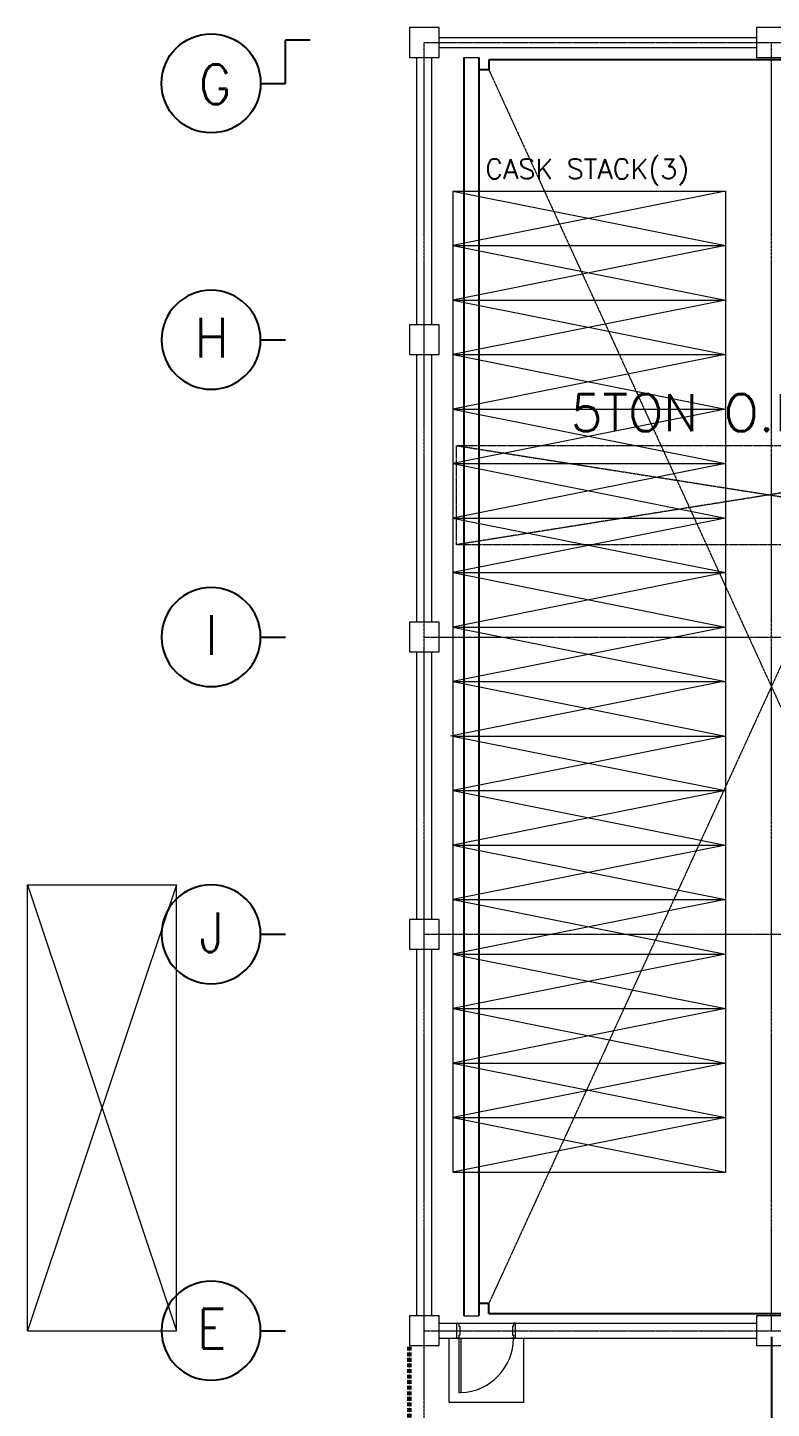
# Model space of a CAD drawing. Extents: x -59767 to 1106559, y -1290 to 1129522.
# Drawn here: x 20558 to 35558, y 238877 to 266745 of the extents above; entities that cross this region are included whole.
import ezdxf
from ezdxf.enums import TextEntityAlignment as Align

# ---------------------------------------------------------------- set-up
doc = ezdxf.new("R2010")
doc.units = 0
for name, pattern in [('CENTER', [2, 1.25, -0.25, 0.25, -0.25]), ('HIDDEN', [0.375, 0.25, -0.125]), ('PHANTOMX2', [5, 2.5, -0.5, 0.5, -0.5, 0.5, -0.5])]:
    doc.linetypes.add(name, pattern=pattern)
doc.layers.get('0').update_dxf_attribs({"linetype": 'CONTINUOUS', "lineweight": 9})
doc.layers.get('Defpoints').update_dxf_attribs({"linetype": 'CONTINUOUS', "lineweight": 9})
for name, color, linetype in [('7', 7, 'CONTINUOUS'), ('CY', 4, 'CONTINUOUS'), ('DIM', 7, 'CONTINUOUS'), ('조형물', 11, 'CONTINUOUS')]:
    doc.layers.add(name, color=color, linetype=linetype)
for name, color, linetype, lineweight in [('CENTER', 1, 'CENTER', 9), ('COLUMN', 2, 'CONTINUOUS', 9), ('DOOR', 4, 'CONTINUOUS', 9), ('TEXT', 3, 'CONTINUOUS', 9), ('WALL', 7, 'CONTINUOUS', 9), ('WALL_200', 3, 'CONTINUOUS', 9), ('WALL_300', 7, 'CONTINUOUS', 9), ('가는선', 1, 'CONTINUOUS', 9), ('중간선', 5, 'CONTINUOUS', 9), ('중심선', 1, 'CENTER', 9), ('치수선', 6, 'CONTINUOUS', 9)]:
    doc.layers.add(name, color=color, linetype=linetype, lineweight=lineweight)
doc.styles.add('ROMANS', font='romans.shx', dxfattribs={"bigfont": 'whgtxt.shx'})
doc.styles.get("Standard").update_dxf_attribs({"font": 'romans.shx', "bigfont": 'whtgtxt.shx'})
doc.dimstyles.new('ISO-25', dxfattribs={"dimscale": 200, "dimtxt": 3, "dimasz": 2.5, "dimexe": 1.25, "dimexo": 0.625, "dimtad": 1, "dimdec": 0, "dimdsep": 46, "dimtxsty": 'Standard', "dimcen": 2.5, "dimadec": 0, "dimazin": 0, "dimtp": 0.1, "dimtm": 0.1, "dimtfac": 0.6, "dimtdec": 0, "dimtmove": 0, "dimatfit": 3, "dimfxl": 1, "dimtvp": 1, "dimtolj": 1, "dimarcsym": 0})

# ---------------------------------------------------------------- blocks, each defined once
blk = doc.blocks.new('column600')
at = {"layer": 'COLUMN', "linetype": 'Continuous'}
blk.add_lwpolyline([(-300, -300), (300, -300), (300, 300), (-300, 300)], close=True, dxfattribs=at)
blk = doc.blocks.new('*D8')
at = {"layer": 'Defpoints', "color": 0, "transparency": 16777216}
for p in [(35558, 240445), (28558, 234445), (35558, 228017)]:
    blk.add_point(p, dxfattribs=at)
at = {"layer": '치수선', "color": 0, "lineweight": -2, "transparency": 16777216}
for p, q in [((35558, 240320), (35558, 227767)), ((28558, 234320), (28558, 227767)), ((29058, 228017), (35058, 228017))]:
    blk.add_line(p, q, dxfattribs=at)
at = {"layer": '치수선', "color": 0, "transparency": 16777216}
for points in [[(29058, 228100), (29058, 227933), (28558, 228017)], [(35058, 228100), (35058, 227933), (35558, 228017)]]:
    blk.add_solid(points, dxfattribs=at)
at = {"layer": '치수선', "color": 0, "transparency": 16777216, "insert": (32058, 228442), "char_height": 600, "attachment_point": 5}
blk.add_mtext('\\A1;7000', dxfattribs=at)
blk = doc.blocks.new('BUBBLE')
blk.add_line((0, -600), (0, -900))
blk.add_circle((0, 0), 600)
blk = doc.blocks.new('*D179')
at = {"layer": 'Defpoints', "color": 0}
for p in [(154858, 240445), (28558, 234445), (154858, 225017)]:
    blk.add_point(p, dxfattribs=at)
at = {"layer": '치수선', "color": 0, "lineweight": -2}
for p, q in [((154858, 240320), (154858, 224767)), ((28558, 234320), (28558, 224767)), ((29058, 225017), (154358, 225017))]:
    blk.add_line(p, q, dxfattribs=at)
at = {"layer": '치수선', "color": 0}
for points in [[(29058, 225100), (29058, 224933), (28558, 225017)], [(154358, 224933), (154358, 225100), (154858, 225017)]]:
    blk.add_solid(points, dxfattribs=at)
at = {"layer": '치수선', "color": 0, "insert": (91708, 225442), "char_height": 600, "attachment_point": 5}
blk.add_mtext('\\A1;126300', dxfattribs=at)
blk = doc.blocks.new('CRANE')
at = {"color": 4, "linetype": 'PHANTOMX2'}
for p, q in [((29208, 572893), (41908, 570893, -1)), ((41758, 572893, -1), (29208, 570893))]:
    blk.add_line(p, q, dxfattribs=at)
blk.add_lwpolyline([(41908, 572893), (41908, 570893), (29208, 570893), (29208, 572893)], close=True, dxfattribs=at)
at = {"layer": 'CENTER', "linetype": 'CENTER'}
for p, q in [((29858, 580479), (41258, 555579, -3)), ((41258, 580479), (29858, 555579))]:
    blk.add_line(p, q, dxfattribs=at)
at = {"layer": 'CY'}
for p, q in [((29358, 580729), (29358, 555329)), ((29658, 580729), (29658, 555329)), ((41258, 580679), (29858, 580679)), ((29858, 555379), (41258, 555379))]:
    blk.add_line(p, q, dxfattribs=at)
at = {"layer": 'DOOR', "color": 4}
blk.add_line((29358, 580729), (29658, 580729), dxfattribs=at)
at = {"layer": 'DOOR'}
blk.add_line((29358, 555329), (29658, 555329), dxfattribs=at)
at = {"layer": '조형물', "color": 0, "ltscale": 0.5}
for p, q in [((29858, 580679), (29858, 580479)), ((29858, 580479), (29658, 580479)), ((29858, 555579), (29658, 555579)), ((29858, 555379), (29858, 555579))]:
    blk.add_line(p, q, dxfattribs=at)
at = {"layer": 'TEXT', "color": 7}
blk.add_text('5TON O.H CRANE', height=750, dxfattribs=at).set_placement((35802, 573181), align=Align.CENTER)

msp = doc.modelspace()

# ---------------------------------------------------------------- linework, layer by layer
at = {"layer": 'DIM', "linetype": 'Continuous'}
for p in [(26257.7, 266494.9), (25757.7, 265619.9)]:
    msp.add_line(p, (25757.7, 266494.9), dxfattribs=at)
at = {"layer": 'WALL', "color": 0}
for p, q in [((29215.2, 240324.9), (29215.2, 240564.9)), ((30399.2, 240324.9), (30399.2, 240564.9)), ((29257.2, 240294.9), (29257.2, 239194.9)), ((29257.2, 240294.9), (29305.2, 240294.9)), ((29297.2, 240294.9), (29297.2, 239194.9)), ((30357.2, 240294.9), (30309.2, 240294.9)), ((29257.2, 239194.9), (29297.2, 239194.9))]:
    msp.add_line(p, q, dxfattribs=at)
at = {"layer": 'WALL', "color": 0, "linetype": 'HIDDEN', "lineweight": 60}
msp.add_line((28259.2, 234144.9), (28258.7, 240144.9), dxfattribs=at)
at = {"layer": 'WALL', "color": 0}
for points in [[(29215.2, 240294.9), (29215.2, 240594.9), (29257.2, 240594.9), (29257.2, 240534.9), (29275.2, 240534.9), (29275.2, 240354.9), (29257.2, 240354.9), (29257.2, 240294.9)], [(30399.2, 240294.9), (30399.2, 240594.9), (30357.2, 240594.9), (30357.2, 240534.9), (30339.2, 240534.9), (30339.2, 240354.9), (30357.2, 240354.9), (30357.2, 240294.9)]]:
    msp.add_lwpolyline(points, close=True, dxfattribs=at)
at = {"layer": 'WALL_200', "ltscale": 0.5}
for p, q in [((28857.2, 266544.9), (35257.7, 266544.9)), ((28857.2, 266344.9), (35257.7, 266344.9))]:
    msp.add_line(p, q, dxfattribs=at)
at = {"layer": 'WALL_300', "lineweight": 9}
for p, q in [((28407.1, 260744.9), (28407.1, 266144.9)), ((28707.2, 260744.9), (28707.1, 266144.9)), ((28407.1, 254744.9), (28407.1, 260144.9)), ((28707.2, 254744.9), (28707.2, 260144.9)), ((28407.1, 248744.9), (28407.1, 254144.9)), ((28707.2, 248744.9), (28707.2, 254144.9)), ((28407.1, 240744.9), (28407.1, 248144.9)), ((28707.2, 240744.9), (28707.2, 248144.9))]:
    msp.add_line(p, q, dxfattribs=at)
at = {"layer": 'WALL_300', "linetype": 'Continuous', "lineweight": 9}
for p, q in [((28857.2, 240594.9), (35257.2, 240594.9)), ((28857.2, 240294.9), (35257.2, 240294.9))]:
    msp.add_line(p, q, dxfattribs=at)
msp.add_lwpolyline([(30557.2, 238994.9), (29057.2, 238994.9), (29057.2, 240294.9), (30557.2, 240294.9)], close=True, dxfattribs=at)
msp.add_arc((29257.2, 240294.9), 1100, 272.08394, 0, dxfattribs=at)
at = {"layer": '가는선', "lineweight": 9}
for p, q in [((20557.7, 249444.9), (23557.7, 249444.9)), ((20557.7, 240444.9), (23557.7, 240444.9))]:
    msp.add_line(p, q, dxfattribs=at)
at = {"layer": '가는선'}
for p, q in [((20557.7, 240444.9), (20557.7, 249444.9)), ((23557.7, 249444.9), (20557.7, 240444.9)), ((20557.7, 249444.9), (23557.7, 240444.9)), ((23557.7, 240444.9), (23557.7, 249444.9))]:
    msp.add_line(p, q, dxfattribs=at)
at = {"layer": '중간선'}
for p, q in [((29133.9, 263444.9), (34633.9, 263444.9)), ((29133.9, 263444.9), (34633.9, 262344.9)), ((34633.9, 263444.9), (29133.9, 262344.9)), ((29133.9, 263444.9), (29133.9, 243644.9)), ((34633.9, 263444.9), (34633.9, 243644.9)), ((29133.9, 262344.9), (34633.9, 262344.9)), ((29133.9, 262344.9), (34633.9, 261244.9)), ((34633.9, 262344.9), (29133.9, 261244.9)), ((29133.9, 261244.9), (34633.9, 261244.9)), ((29133.9, 261244.9), (34633.9, 260144.9)), ((34633.9, 261244.9), (29133.9, 260144.9)), ((29133.9, 260144.9), (34633.9, 260144.9)), ((29133.9, 260144.9), (34633.9, 259044.9)), ((34633.9, 260144.9), (29133.9, 259044.9)), ((29133.9, 259044.9), (34633.9, 259044.9)), ((29133.9, 259044.9), (34633.9, 257944.9)), ((34633.9, 259044.9), (29133.9, 257944.9)), ((29133.9, 257944.9), (34633.9, 257944.9)), ((34633.9, 257944.9), (29133.9, 256844.9)), ((29133.9, 257944.9), (34633.9, 256844.9)), ((29133.9, 256844.9), (34633.9, 256844.9)), ((34633.9, 256844.9), (29133.9, 255744.9)), ((29133.9, 256844.9), (34633.9, 255744.9)), ((29133.9, 255744.9), (34633.9, 255744.9)), ((29133.9, 255744.9), (34633.9, 254644.9)), ((34633.9, 255744.9), (29133.9, 254644.9)), ((29133.9, 254644.9), (34633.9, 254644.9)), ((29133.9, 254644.9), (34633.9, 253544.9)), ((34633.9, 254644.9), (29133.9, 253544.9)), ((34583.9, 253544.9), (29083.9, 252444.9)), ((29133.9, 253544.9), (34633.9, 253544.9)), ((29133.9, 253544.9), (34633.9, 252444.9)), ((29133.9, 252444.9), (34633.9, 252444.9)), ((34633.9, 252444.9), (29133.9, 251344.9)), ((29133.9, 252444.9), (34633.9, 251344.9)), ((29133.9, 251344.9), (34633.9, 251344.9)), ((29133.9, 251344.9), (34633.9, 250244.9)), ((34633.9, 251344.9), (29133.9, 250244.9)), ((29133.9, 250244.9), (34633.9, 250244.9)), ((29133.9, 250244.9), (34633.9, 249144.9)), ((34633.9, 250244.9), (29133.9, 249144.9)), ((29133.9, 249144.9), (34633.9, 249144.9)), ((29133.9, 249144.9), (34633.9, 248044.9)), ((34633.9, 249144.9), (29133.9, 248044.9)), ((29133.9, 248044.9), (34633.9, 248044.9)), ((34633.9, 248044.9), (29133.9, 246944.9)), ((29133.9, 248044.9), (34633.9, 246944.9)), ((29133.9, 246944.9), (34633.9, 246944.9)), ((34633.9, 246944.9), (29133.9, 245844.9)), ((29133.9, 246944.9), (34633.9, 245844.9)), ((29133.9, 245844.9), (34633.9, 245844.9)), ((34633.9, 245844.9), (29133.9, 244744.9)), ((29133.9, 245844.9), (34633.9, 244744.9)), ((29133.9, 244744.9), (34633.9, 244744.9)), ((34633.9, 244744.9), (29133.9, 243644.9)), ((29133.9, 244744.9), (34633.9, 243644.9)), ((29133.9, 243644.9), (34633.9, 243644.9))]:
    msp.add_line(p, q, dxfattribs=at)
at = {"layer": '중심선'}
for p, q in [((28557.7, 234444.9), (28557.7, 266444.9)), ((28557.7, 266444.9), (154858.2, 266444.9)), ((35557.7, 240444.9), (35557.7, 266444.9)), ((28557.7, 254444.9), (154858.2, 254444.9)), ((28557.7, 248444.9), (154858.2, 248444.9)), ((28557.7, 240444.9), (154858.2, 240444.9))]:
    msp.add_line(p, q, dxfattribs=at)

# ---------------------------------------------------------------- block references
at = {"layer": '7', "color": 7, "yscale": 1.666666666627862, "zscale": 1.666666666627862}
for p, xscale, rotation in [((24257.7, 265619.9), 1.666666666627862, 90), ((24257.7, 260444.9), -1.666666666627862, 89.99999999999991), ((24257.7, 254444.9), -1.666666666627862, 89.99999999999991), ((24257.7, 248444.9), -1.666666666627862, 89.99999999999991), ((24257.7, 240444.9), -1.666666666627862, 89.99999999999991)]:
    msp.add_blockref('BUBBLE', p, dxfattribs=dict(at, xscale=xscale, rotation=rotation))
at = {"layer": 'COLUMN', "linetype": 'Continuous'}
for p in [(28557.7, 266444.9), (35557.7, 266444.9), (28557.2, 260444.9), (28557.2, 254444.9), (28557.6, 248444.9), (28557.2, 240444.9), (35557.7, 240444.9)]:
    msp.add_blockref('column600', p, dxfattribs=at)
at = {"layer": '중간선', "color": 2}
msp.add_blockref('CRANE', (0, -314584.2), dxfattribs=at)

# ---------------------------------------------------------------- texts
at = {"layer": 'TEXT', "color": 7, "style": 'ROMANS', "width": 0.9}
for s, p in [('G', (24337.2, 265602.3)), ('H', (24269.4, 260484.2)), ('I', (24269.4, 254484.2)), ('J', (24269.4, 248484.2)), ('E', (24269.4, 240484.2))]:
    msp.add_text(s, height=800, dxfattribs=at).set_placement(p, align=Align.MIDDLE)
at = {"layer": 'TEXT', "lineweight": 9}
msp.add_text('CASK STACK(3)', height=400, dxfattribs=at).set_placement((29784.9, 263692.9))

# ---------------------------------------------------------------- dimensions: what is measured, and where the dimension line sits
at = {"layer": '치수선'}
dim = msp.add_linear_dim(base=(35557.7, 228016.7), p1=(28557.7, 234444.9), p2=(35557.7, 240444.9), dimstyle='ISO-25', dxfattribs=at)
dim.commit()
dim.dimension.update_dxf_attribs({"geometry": '*D8', "text_midpoint": (32057.7, 228441.7)})
dim = msp.add_linear_dim(base=(154858.1893, 225016.6696), p1=(28557.6943, 234444.856), p2=(154858.1893, 240444.856), dimstyle='ISO-25', dxfattribs=at)
dim.commit()
dim.dimension.update_dxf_attribs({"geometry": '*D179', "text_midpoint": (91707.9418, 225016.6696), "dimtype": 160})

doc.saveas('drawing.dxf')
